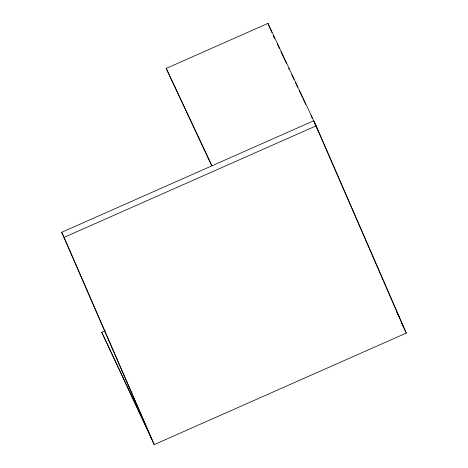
<?xml version="1.0" encoding="UTF-8"?>
<svg xmlns="http://www.w3.org/2000/svg" width="468" height="468" viewBox="0 0 468 468"><rect width="100%" height="100%" fill="white"/><g stroke="black" fill="none" stroke-linecap="round" stroke-linejoin="round"><path stroke-width="0.7" d="M211.694 165.824L166.204 68.416L267.936 23.4L316.14 125.833L406.294 333.076L154.247 444.6L101.731 332.251L105.078 330.771M151.86 439.528L61.706 232.286L313.753 120.762L403.907 328.004L402.667 325.371M61.706 232.286L64.093 237.358L316.14 125.833M273.488 35.948L274.728 38.581M277.202 43.84L279.367 48.45M280.917 51.737L284.012 58.313M284.632 59.629L286.492 63.578M288.657 68.182L289.277 69.498M291.751 74.763L293.922 79.367M295.466 82.655L297.636 87.259M299.181 90.552L302.275 97.128M302.895 98.444L305.68 104.364M310.945 115.549L312.185 118.182M314.66 123.441L315.9 126.073M316.52 127.39L317.754 130.022M396.495 311.507L399.596 318.088M401.433 322.739L402.053 324.055M404.206 328.641L406.294 333.076M166.204 68.416L212.022 165.777M101.731 332.251L147.549 429.612M267.936 23.4L271.961 32.655M273.411 35.995L274.289 38.002M64.093 237.358L154.247 444.6"/></g></svg>
